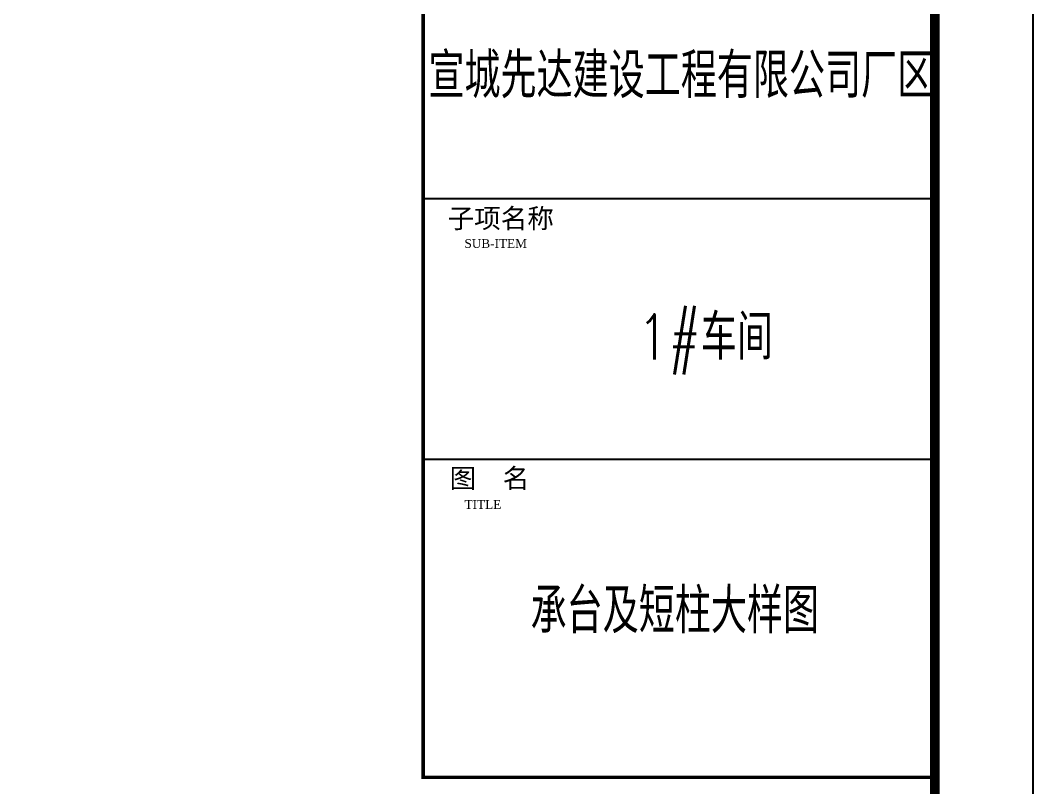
# Model space of a CAD drawing. Extents: x -3102990 to -851544, y -5293060 to -2540151.
# Drawn here: x -2365403 to -2355070, y -2659915 to -2652081 of the extents above; entities that cross this region are included whole.
import ezdxf
from ezdxf.enums import TextEntityAlignment as Align

# ---------------------------------------------------------------- set-up
doc = ezdxf.new("R2010")
doc.units = 0
doc.header["$LTSCALE"] = 1000
doc.layers.get('0').update_dxf_attribs({"linetype": 'CONTINUOUS'})
for name, color, linetype in [('PUB_TEXT', 7, 'CONTINUOUS'), ('PUB_TITLE', 4, 'CONTINUOUS'), ('WIN', 3, 'CONTINUOUS')]:
    doc.layers.add(name, color=color, linetype=linetype)
doc.layers.add('yichutu', color=7, linetype='CONTINUOUS', true_color=0xffffff, plot=False)
doc.styles.add('GHF', font='times.ttf')
doc.styles.add('HZTXT', font='txt.shx', dxfattribs={"width": 0.7, "height": 300, "bigfont": 'hztxt.shx'})
doc.styles.add('STYLE1', font='simhei.ttf', dxfattribs={"width": 0.8})

# ---------------------------------------------------------------- blocks, each defined once
blk = doc.blocks.new('A$C18BE6784')
at = {"layer": 'PUB_TITLE', "color": 4}
for p, q in [((82879, 19003), (88100, 19003)), ((82879, 16343), (88100, 16343))]:
    blk.add_line(p, q, dxfattribs=at)
at = {"layer": 'PUB_TITLE'}
blk.add_lwpolyline([(0, 0), (0, 42000), (89100, 42000), (89100, 0)], close=True, dxfattribs=at)
at = {"layer": 'PUB_TITLE', "const_width": 100}
blk.add_lwpolyline([(88100, 1000), (88100, 41000), (713, 41000), (713, 1000), (88100, 1000)], dxfattribs=at)
at = {"layer": 'PUB_TITLE', "color": 4, "const_width": 35.1}
blk.add_lwpolyline([(82879, 24321), (88100, 24321), (88100, 13093), (82879, 13093)], close=True, dxfattribs=at)
at = {"layer": 'PUB_TEXT'}
for s, height, style, p in [('子项名称', 198.6, 'STYLE1', (83129, 18700)), ('SUB-ITEM', 89.4, 'GHF', (83300, 18498)), ('图  名', 198.6, 'STYLE1', (83149, 16047)), ('TITLE', 89.4, 'GHF', (83301, 15834))]:
    blk.add_text(s, height=height, dxfattribs=dict(at, style=style)).set_placement(p)
at = {"layer": 'WIN', "color": 6, "style": 'HZTXT', "width": 0.8}
for s, p in [('宣城先达建设工程有限公司厂区', (82932, 20027)), ('1#车间', (85066, 17358))]:
    blk.add_text(s, height=460, dxfattribs=at).set_placement(p)
blk = doc.blocks.new('yct-891-420-89100-42000-100-2004.0')
at = {"layer": 'yichutu', "color": 7, "true_color": 0xffffff}
blk.add_lwpolyline([(0, 0), (0, 42000), (89100, 42000), (89100, 0)], close=True, dxfattribs=at)

msp = doc.modelspace()

# ---------------------------------------------------------------- block references
at = {"ltscale": 1.5}
msp.add_blockref('A$C18BE6784', (-2444169.83, -2672902.4), dxfattribs=at)
at = {"layer": 'yichutu'}
msp.add_blockref('yct-891-420-89100-42000-100-2004.0', (-2444169.84, -2672902.4), dxfattribs=at)

# ---------------------------------------------------------------- texts
at = {"layer": 'WIN', "color": 3, "style": 'HZTXT', "width": 0.8}
msp.add_text('承台及短柱大样图', height=460, dxfattribs=at).set_placement((-2358722.55, -2658337.91), align=Align.CENTER)

doc.saveas('drawing.dxf')
